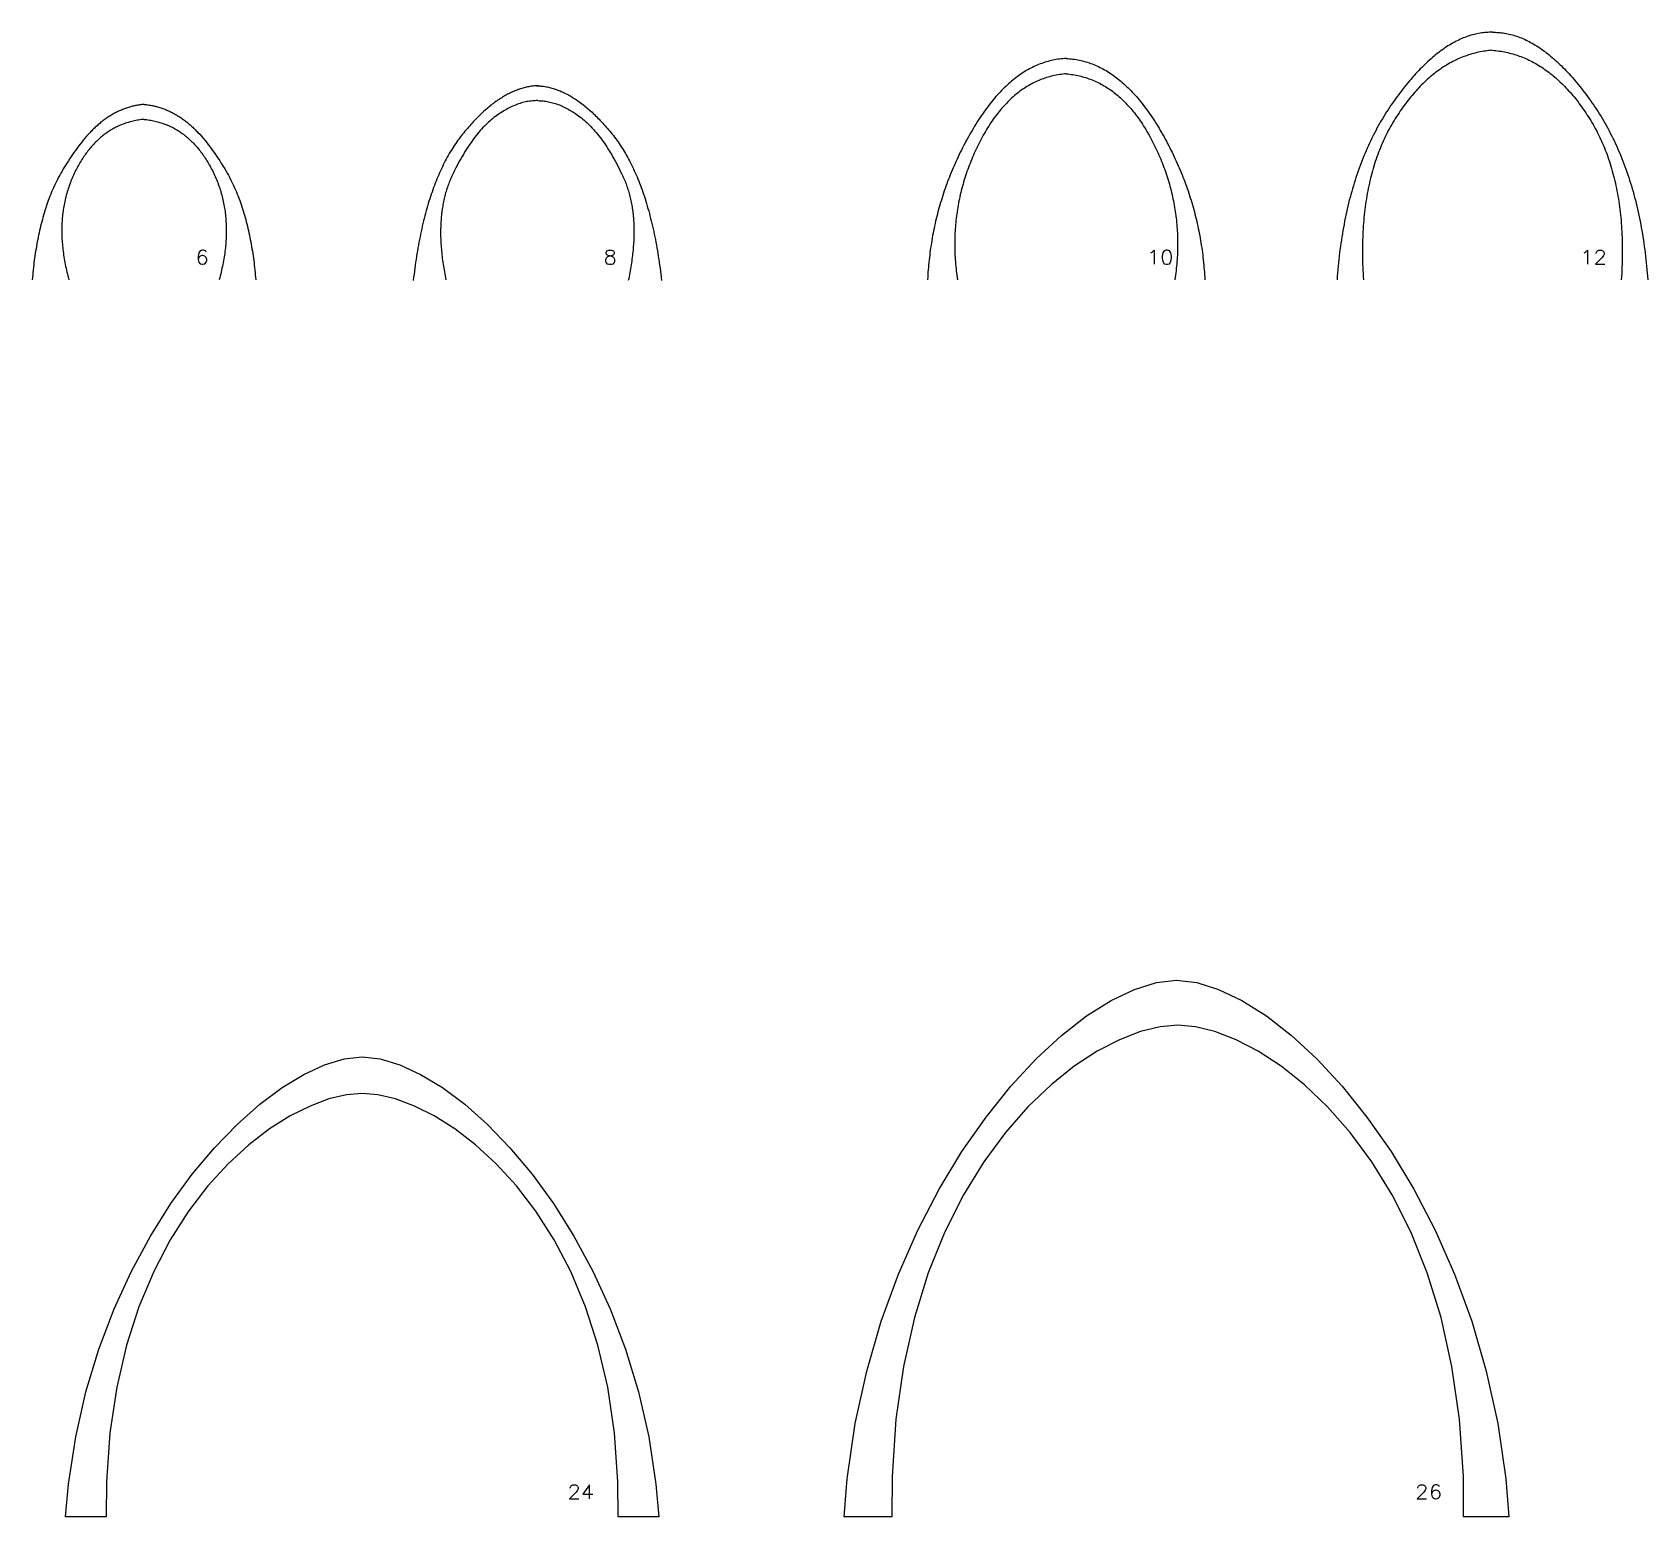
# Model space of a CAD drawing. Extents: x 46 to 2607, y -843 to 1911.
# Drawn here: x 337 to 1309, y 946 to 1839 of the extents above; entities that cross this region are included whole.
import ezdxf

# ---------------------------------------------------------------- set-up
doc = ezdxf.new("R2010")
doc.units = 0
doc.header["$MEASUREMENT"] = 0
doc.layers.add('ARCHES', color=7, linetype='CONTINUOUS')
doc.layers.add('NONE', color=7, linetype='CONTINUOUS')

msp = doc.modelspace()

# ---------------------------------------------------------------- linework, layer by layer
at = {"layer": 'ARCHES'}
for points in [[(1025.63, 1268.42), (1037.76, 1267.03), (1050.96, 1262.93), (1065.02, 1256.21), (1079.7, 1246.94), (1094.78, 1235.21), (1110.04, 1221.11), (1125.27, 1204.73), (1140.23, 1186.15), (1154.7, 1165.45), (1168.47, 1142.73), (1181.3, 1118.06), (1192.98, 1091.53), (1203.29, 1063.24), (1211.99, 1033.25), (1218.88, 1001.67), (1223.72, 968.57), (1225.66, 945.7), (1225.2, 945.7), (1224.24, 945.7), (1222.85, 945.7), (1221.11, 945.7), (1219.09, 945.7), (1216.85, 945.7), (1214.47, 945.7), (1212.02, 945.7), (1209.57, 945.7), (1207.19, 945.7), (1204.95, 945.7), (1202.93, 945.7), (1201.19, 945.7), (1199.8, 945.7), (1198.84, 945.7), (1198.37, 945.7), (1198.21, 969.98), (1195.93, 1004.3), (1191.38, 1036.12), (1184.8, 1065.49), (1176.44, 1092.45), (1166.53, 1117.03), (1155.34, 1139.27), (1143.1, 1159.2), (1130.06, 1176.88), (1116.47, 1192.33), (1102.56, 1205.6), (1088.59, 1216.72), (1074.8, 1225.74), (1061.44, 1232.68), (1048.74, 1237.59), (1036.97, 1240.51), (1026.36, 1241.48), (1015.74, 1240.51), (1003.97, 1237.59), (991.28, 1232.68), (977.91, 1225.74), (964.12, 1216.72), (950.15, 1205.6), (936.24, 1192.33), (922.65, 1176.88), (909.61, 1159.2), (897.37, 1139.27), (886.17, 1117.03), (876.27, 1092.45), (867.91, 1065.49), (861.33, 1036.12), (856.78, 1004.3), (854.5, 969.98), (854.33, 945.7), (853.84, 945.7), (852.83, 945.7), (851.37, 945.7), (849.54, 945.7), (847.4, 945.7), (845.05, 945.7), (842.54, 945.7), (839.96, 945.7), (837.38, 945.7), (834.87, 945.7), (832.52, 945.7), (830.38, 945.7), (828.55, 945.7), (827.09, 945.7), (826.08, 945.7), (825.59, 945.7), (827.53, 968.57), (832.37, 1001.67), (839.26, 1033.25), (847.97, 1063.24), (858.27, 1091.53), (869.95, 1118.06), (882.78, 1142.73), (896.55, 1165.45), (911.02, 1186.15), (925.98, 1204.73), (941.21, 1221.11), (956.47, 1235.21), (971.56, 1246.94), (986.24, 1256.21), (1000.29, 1262.93), (1013.49, 1267.03)], [(535.65, 1222.27), (546.47, 1221.09), (558.25, 1217.57), (570.78, 1211.81), (583.88, 1203.87), (597.33, 1193.82), (610.95, 1181.74), (624.53, 1167.7), (637.87, 1151.77), (650.78, 1134.03), (663.06, 1114.56), (674.51, 1093.42), (684.92, 1070.69), (694.12, 1046.43), (701.88, 1020.74), (708.02, 993.67), (712.34, 965.3), (714.08, 945.7), (713.66, 945.7), (712.8, 945.7), (711.56, 945.7), (710, 945.7), (708.18, 945.7), (706.18, 945.7), (704.04, 945.7), (701.85, 945.7), (699.65, 945.7), (697.52, 945.7), (695.51, 945.7), (693.7, 945.7), (692.14, 945.7), (690.9, 945.7), (690.03, 945.7), (689.62, 945.7), (689.47, 966.61), (687.43, 996.15), (683.35, 1023.55), (677.47, 1048.84), (669.98, 1072.05), (661.12, 1093.21), (651.1, 1112.36), (640.14, 1129.52), (628.47, 1144.74), (616.3, 1158.05), (603.85, 1169.47), (591.35, 1179.04), (579.01, 1186.8), (567.04, 1192.78), (555.68, 1197.01), (545.14, 1199.52), (535.65, 1200.36), (526.15, 1199.52), (515.61, 1197.01), (504.25, 1192.78), (492.29, 1186.8), (479.94, 1179.04), (467.44, 1169.47), (454.99, 1158.05), (442.82, 1144.74), (431.15, 1129.52), (420.19, 1112.36), (410.18, 1093.21), (401.32, 1072.05), (393.83, 1048.84), (387.94, 1023.55), (383.87, 996.15), (381.83, 966.61), (381.68, 945.7), (381.26, 945.7), (380.4, 945.7), (379.16, 945.7), (377.6, 945.7), (375.78, 945.7), (373.78, 945.7), (371.65, 945.7), (369.45, 945.7), (367.25, 945.7), (365.12, 945.7), (363.12, 945.7), (361.3, 945.7), (359.74, 945.7), (358.5, 945.7), (357.64, 945.7), (357.22, 945.7), (358.96, 965.3), (363.28, 993.67), (369.42, 1020.74), (377.18, 1046.43), (386.37, 1070.69), (396.79, 1093.42), (408.24, 1114.56), (420.52, 1134.03), (433.43, 1151.77), (446.77, 1167.7), (460.35, 1181.74), (473.96, 1193.82), (487.42, 1203.87), (500.51, 1211.81), (513.05, 1217.57), (524.82, 1221.09)]]:
    msp.add_lwpolyline(points, close=True, dxfattribs=at)
at = {"layer": 'NONE'}
for points in [[(1215.67, 1838.74), (1214.75, 1838.75), (1213.84, 1838.74), (1212.92, 1838.7), (1212, 1838.65), (1211.08, 1838.57), (1210.16, 1838.47), (1209.24, 1838.35), (1208.32, 1838.22), (1207.4, 1838.06), (1206.48, 1837.88), (1205.56, 1837.68), (1204.64, 1837.46), (1203.72, 1837.21), (1202.79, 1836.95), (1201.87, 1836.67), (1200.95, 1836.37), (1200.03, 1836.04), (1199.11, 1835.7), (1198.19, 1835.33), (1197.26, 1834.95), (1196.34, 1834.54), (1195.42, 1834.11), (1194.5, 1833.66), (1193.57, 1833.19), (1192.65, 1832.7), (1191.73, 1832.19), (1190.8, 1831.66), (1189.88, 1831.11), (1188.96, 1830.54), (1188.03, 1829.95), (1187.11, 1829.33), (1186.18, 1828.7), (1185.26, 1828.05), (1184.34, 1827.37), (1183.41, 1826.68), (1182.49, 1825.96), (1181.56, 1825.22), (1180.64, 1824.46), (1179.71, 1823.69), (1178.78, 1822.89), (1177.86, 1822.07), (1176.93, 1821.23), (1176.01, 1820.37), (1175.08, 1819.48), (1174.15, 1818.58), (1173.23, 1817.66), (1172.3, 1816.71), (1171.37, 1815.75), (1170.45, 1814.77), (1169.52, 1813.76), (1168.59, 1812.73), (1167.66, 1811.69), (1166.73, 1810.62), (1165.81, 1809.53), (1164.88, 1808.42), (1163.95, 1807.29), (1163.02, 1806.14), (1162.09, 1804.97), (1161.16, 1803.78), (1160.23, 1802.57), (1159.31, 1801.33), (1158.38, 1800.08), (1157.45, 1798.81), (1156.52, 1797.51), (1155.59, 1796.2), (1154.68, 1794.88), (1153.78, 1793.54), (1152.9, 1792.2), (1152.02, 1790.84), (1151.16, 1789.47), (1150.31, 1788.09), (1149.47, 1786.7), (1148.65, 1785.29), (1147.83, 1783.87), (1147.03, 1782.45), (1146.24, 1781.01), (1145.47, 1779.55), (1144.7, 1778.09), (1143.95, 1776.61), (1143.21, 1775.13), (1142.49, 1773.63), (1141.77, 1772.12), (1141.07, 1770.59), (1140.38, 1769.06), (1139.7, 1767.51), (1139.04, 1765.95), (1138.38, 1764.39), (1137.74, 1762.8), (1137.12, 1761.21), (1136.5, 1759.61), (1135.9, 1757.99), (1135.31, 1756.36), (1134.73, 1754.72), (1134.16, 1753.07), (1133.6, 1751.4), (1133.06, 1749.73), (1132.53, 1748.04), (1132.02, 1746.34), (1131.51, 1744.63), (1131.02, 1742.91), (1130.54, 1741.17), (1130.07, 1739.43), (1129.61, 1737.67), (1129.17, 1735.9), (1128.74, 1734.12), (1128.32, 1732.32), (1127.91, 1730.52), (1127.52, 1728.7), (1127.14, 1726.87), (1126.77, 1725.03), (1126.41, 1723.18), (1126.06, 1721.32), (1125.73, 1719.44), (1125.41, 1717.55), (1125.1, 1715.65), (1124.81, 1713.74), (1124.52, 1711.82), (1124.25, 1709.89), (1123.99, 1707.94), (1123.75, 1705.98), (1123.51, 1704.01), (1123.29, 1702.03), (1123.08, 1700.04), (1122.88, 1698.03), (1122.7, 1696.01), (1122.53, 1693.99), (1122.37, 1691.95), (1122.22, 1689.89)], [(1215.68, 1838.74), (1216.6, 1838.75), (1217.52, 1838.74), (1218.44, 1838.7), (1219.36, 1838.65), (1220.28, 1838.57), (1221.2, 1838.47), (1222.12, 1838.35), (1223.04, 1838.22), (1223.96, 1838.06), (1224.88, 1837.88), (1225.8, 1837.68), (1226.72, 1837.46), (1227.64, 1837.21), (1228.56, 1836.95), (1229.48, 1836.67), (1230.4, 1836.37), (1231.32, 1836.04), (1232.25, 1835.7), (1233.17, 1835.33), (1234.09, 1834.95), (1235.01, 1834.54), (1235.94, 1834.11), (1236.86, 1833.66), (1237.78, 1833.19), (1238.7, 1832.7), (1239.63, 1832.19), (1240.55, 1831.66), (1241.47, 1831.11), (1242.4, 1830.54), (1243.32, 1829.95), (1244.25, 1829.33), (1245.17, 1828.7), (1246.09, 1828.05), (1247.02, 1827.37), (1247.94, 1826.68), (1248.87, 1825.96), (1249.79, 1825.22), (1250.72, 1824.46), (1251.64, 1823.69), (1252.57, 1822.89), (1253.5, 1822.07), (1254.42, 1821.23), (1255.35, 1820.37), (1256.27, 1819.48), (1257.2, 1818.58), (1258.13, 1817.66), (1259.05, 1816.71), (1259.98, 1815.75), (1260.91, 1814.77), (1261.84, 1813.76), (1262.76, 1812.73), (1263.69, 1811.69), (1264.62, 1810.62), (1265.55, 1809.53), (1266.48, 1808.42), (1267.4, 1807.29), (1268.33, 1806.14), (1269.26, 1804.97), (1270.19, 1803.78), (1271.12, 1802.57), (1272.05, 1801.33), (1272.98, 1800.08), (1273.91, 1798.81), (1274.84, 1797.51), (1275.76, 1796.2), (1276.67, 1794.88), (1277.57, 1793.54), (1278.46, 1792.2), (1279.33, 1790.84), (1280.2, 1789.47), (1281.05, 1788.09), (1281.88, 1786.7), (1282.71, 1785.29), (1283.52, 1783.87), (1284.32, 1782.45), (1285.11, 1781.01), (1285.89, 1779.55), (1286.65, 1778.09), (1287.4, 1776.61), (1288.14, 1775.13), (1288.87, 1773.63), (1289.58, 1772.12), (1290.28, 1770.59), (1290.97, 1769.06), (1291.65, 1767.51), (1292.32, 1765.95), (1292.97, 1764.39), (1293.61, 1762.8), (1294.24, 1761.21), (1294.85, 1759.61), (1295.46, 1757.99), (1296.05, 1756.36), (1296.63, 1754.72), (1297.19, 1753.07), (1297.75, 1751.4), (1298.29, 1749.73), (1298.82, 1748.04), (1299.34, 1746.34), (1299.84, 1744.63), (1300.34, 1742.91), (1300.82, 1741.17), (1301.29, 1739.43), (1301.74, 1737.67), (1302.18, 1735.9), (1302.62, 1734.12), (1303.03, 1732.32), (1303.44, 1730.52), (1303.84, 1728.7), (1304.22, 1726.87), (1304.59, 1725.03), (1304.94, 1723.18), (1305.29, 1721.32), (1305.62, 1719.44), (1305.94, 1717.55), (1306.25, 1715.65), (1306.55, 1713.74), (1306.83, 1711.82), (1307.1, 1709.89), (1307.36, 1707.94), (1307.61, 1705.98), (1307.84, 1704.01), (1308.06, 1702.03), (1308.27, 1700.04), (1308.47, 1698.03), (1308.66, 1696.01), (1308.83, 1693.99), (1308.99, 1691.95), (1309.14, 1689.89)], [(1215.68, 1827.96), (1214.63, 1827.87), (1213.58, 1827.76), (1212.54, 1827.64), (1211.51, 1827.5), (1210.48, 1827.34), (1209.45, 1827.17), (1208.43, 1826.97), (1207.41, 1826.76), (1206.4, 1826.54), (1205.39, 1826.3), (1204.39, 1826.04), (1203.39, 1825.76), (1202.4, 1825.47), (1201.41, 1825.16), (1200.43, 1824.83), (1199.45, 1824.48), (1198.48, 1824.12), (1197.51, 1823.74), (1196.54, 1823.35), (1195.58, 1822.94), (1194.63, 1822.51), (1193.68, 1822.06), (1192.73, 1821.6), (1191.79, 1821.12), (1190.85, 1820.62), (1189.92, 1820.11), (1188.99, 1819.58), (1188.07, 1819.03), (1187.15, 1818.47), (1186.24, 1817.89), (1185.33, 1817.29), (1184.43, 1816.67), (1183.53, 1816.04), (1182.63, 1815.39), (1181.74, 1814.73), (1180.86, 1814.04), (1179.98, 1813.34), (1179.1, 1812.63), (1178.23, 1811.89), (1177.37, 1811.14), (1176.5, 1810.37), (1175.65, 1809.59), (1174.8, 1808.79), (1173.95, 1807.97), (1173.11, 1807.13), (1172.27, 1806.28), (1171.43, 1805.41), (1170.61, 1804.53), (1169.78, 1803.62), (1168.96, 1802.7), (1168.15, 1801.77), (1167.34, 1800.81), (1166.53, 1799.84), (1165.73, 1798.85), (1164.94, 1797.85), (1164.15, 1796.83), (1163.36, 1795.79), (1162.58, 1794.73), (1161.8, 1793.66), (1161.03, 1792.57), (1160.26, 1791.47), (1159.5, 1790.34), (1158.74, 1789.2), (1157.99, 1788.04), (1157.24, 1786.87), (1156.51, 1785.69), (1155.8, 1784.5), (1155.09, 1783.29), (1154.4, 1782.07), (1153.73, 1780.84), (1153.07, 1779.6), (1152.42, 1778.35), (1151.78, 1777.09), (1151.16, 1775.81), (1150.56, 1774.53), (1149.96, 1773.23), (1149.39, 1771.92), (1148.82, 1770.6), (1148.27, 1769.27), (1147.73, 1767.92), (1147.21, 1766.57), (1146.7, 1765.2), (1146.2, 1763.82), (1145.72, 1762.43), (1145.25, 1761.03), (1144.79, 1759.62), (1144.35, 1758.2), (1143.92, 1756.76), (1143.51, 1755.31), (1143.11, 1753.85), (1142.72, 1752.38), (1142.35, 1750.9), (1141.99, 1749.41), (1141.65, 1747.9), (1141.32, 1746.39), (1141, 1744.86), (1140.7, 1743.32), (1140.41, 1741.77), (1140.13, 1740.21), (1139.87, 1738.63), (1139.62, 1737.05), (1139.38, 1735.45), (1139.16, 1733.84), (1138.95, 1732.22), (1138.76, 1730.59), (1138.58, 1728.95), (1138.42, 1727.29), (1138.26, 1725.63), (1138.12, 1723.95), (1138, 1722.26), (1137.89, 1720.56), (1137.79, 1718.85), (1137.71, 1717.12), (1137.64, 1715.39), (1137.58, 1713.64), (1137.54, 1711.89), (1137.51, 1710.12), (1137.5, 1708.34), (1137.5, 1706.54), (1137.51, 1704.74), (1137.54, 1702.92), (1137.58, 1701.1), (1137.63, 1699.26), (1137.7, 1697.41), (1137.78, 1695.55), (1137.88, 1693.67), (1137.99, 1691.79), (1138.11, 1689.89)], [(1215.68, 1827.96), (1216.73, 1827.87), (1217.77, 1827.76), (1218.81, 1827.64), (1219.85, 1827.5), (1220.88, 1827.34), (1221.9, 1827.17), (1222.92, 1826.97), (1223.94, 1826.76), (1224.95, 1826.54), (1225.96, 1826.3), (1226.96, 1826.04), (1227.96, 1825.76), (1228.95, 1825.47), (1229.94, 1825.16), (1230.92, 1824.83), (1231.9, 1824.48), (1232.88, 1824.12), (1233.85, 1823.74), (1234.81, 1823.35), (1235.77, 1822.94), (1236.73, 1822.51), (1237.68, 1822.06), (1238.62, 1821.6), (1239.57, 1821.12), (1240.5, 1820.62), (1241.43, 1820.11), (1242.36, 1819.58), (1243.28, 1819.03), (1244.2, 1818.47), (1245.11, 1817.89), (1246.02, 1817.29), (1246.93, 1816.67), (1247.83, 1816.04), (1248.72, 1815.39), (1249.61, 1814.73), (1250.49, 1814.04), (1251.38, 1813.34), (1252.25, 1812.63), (1253.12, 1811.89), (1253.99, 1811.14), (1254.85, 1810.37), (1255.71, 1809.59), (1256.56, 1808.79), (1257.41, 1807.97), (1258.25, 1807.13), (1259.09, 1806.28), (1259.92, 1805.41), (1260.75, 1804.53), (1261.57, 1803.62), (1262.39, 1802.7), (1263.21, 1801.77), (1264.02, 1800.81), (1264.82, 1799.84), (1265.62, 1798.85), (1266.42, 1797.85), (1267.21, 1796.83), (1267.99, 1795.79), (1268.78, 1794.73), (1269.55, 1793.66), (1270.33, 1792.57), (1271.09, 1791.47), (1271.86, 1790.34), (1272.61, 1789.2), (1273.37, 1788.04), (1274.11, 1786.87), (1274.84, 1785.69), (1275.56, 1784.5), (1276.26, 1783.29), (1276.95, 1782.07), (1277.63, 1780.84), (1278.29, 1779.6), (1278.94, 1778.35), (1279.57, 1777.09), (1280.19, 1775.81), (1280.8, 1774.53), (1281.39, 1773.23), (1281.97, 1771.92), (1282.53, 1770.6), (1283.09, 1769.27), (1283.62, 1767.92), (1284.15, 1766.57), (1284.66, 1765.2), (1285.15, 1763.82), (1285.64, 1762.43), (1286.11, 1761.03), (1286.56, 1759.62), (1287, 1758.2), (1287.43, 1756.76), (1287.84, 1755.31), (1288.24, 1753.85), (1288.63, 1752.38), (1289, 1750.9), (1289.36, 1749.41), (1289.71, 1747.9), (1290.04, 1746.39), (1290.35, 1744.86), (1290.66, 1743.32), (1290.95, 1741.77), (1291.22, 1740.21), (1291.49, 1738.63), (1291.74, 1737.05), (1291.97, 1735.45), (1292.19, 1733.84), (1292.4, 1732.22), (1292.59, 1730.59), (1292.77, 1728.95), (1292.94, 1727.29), (1293.09, 1725.63), (1293.23, 1723.95), (1293.35, 1722.26), (1293.47, 1720.56), (1293.56, 1718.85), (1293.65, 1717.12), (1293.72, 1715.39), (1293.77, 1713.64), (1293.81, 1711.89), (1293.84, 1710.12), (1293.86, 1708.34), (1293.86, 1706.54), (1293.84, 1704.74), (1293.82, 1702.92), (1293.78, 1701.1), (1293.72, 1699.26), (1293.66, 1697.41), (1293.57, 1695.55), (1293.48, 1693.67), (1293.37, 1691.79), (1293.25, 1689.89)], [(959.19, 1822.97), (958.19, 1822.92), (957.19, 1822.84), (956.19, 1822.75), (955.2, 1822.63), (954.22, 1822.5), (953.23, 1822.35), (952.25, 1822.17), (951.28, 1821.98), (950.3, 1821.77), (949.34, 1821.53), (948.37, 1821.28), (947.41, 1821.01), (946.45, 1820.72), (945.5, 1820.41), (944.55, 1820.08), (943.6, 1819.73), (942.66, 1819.36), (941.72, 1818.97), (940.79, 1818.56), (939.86, 1818.13), (938.93, 1817.68), (938.01, 1817.21), (937.09, 1816.72), (936.17, 1816.21), (935.26, 1815.69), (934.35, 1815.14), (933.44, 1814.57), (932.54, 1813.99), (931.65, 1813.38), (930.75, 1812.75), (929.86, 1812.11), (928.98, 1811.44), (928.09, 1810.76), (927.22, 1810.05), (926.34, 1809.33), (925.47, 1808.58), (924.6, 1807.82), (923.74, 1807.04), (922.88, 1806.23), (922.02, 1805.41), (921.17, 1804.57), (920.32, 1803.71), (919.48, 1802.82), (918.64, 1801.92), (917.8, 1801), (916.97, 1800.06), (916.14, 1799.1), (915.31, 1798.12), (914.49, 1797.12), (913.67, 1796.1), (912.86, 1795.06), (912.05, 1794), (911.24, 1792.92), (910.44, 1791.82), (909.64, 1790.71), (908.84, 1789.57), (908.05, 1788.41), (907.26, 1787.23), (906.48, 1786.04), (905.7, 1784.82), (904.92, 1783.58), (904.15, 1782.33), (903.38, 1781.05), (902.61, 1779.76), (901.85, 1778.45), (901.1, 1777.14), (900.37, 1775.83), (899.64, 1774.51), (898.93, 1773.19), (898.22, 1771.87), (897.53, 1770.55), (896.85, 1769.22), (896.17, 1767.89), (895.51, 1766.55), (894.86, 1765.22), (894.22, 1763.88), (893.59, 1762.53), (892.97, 1761.18), (892.37, 1759.83), (891.77, 1758.48), (891.18, 1757.13), (890.61, 1755.77), (890.05, 1754.4), (889.49, 1753.04), (888.95, 1751.67), (888.42, 1750.3), (887.9, 1748.92), (887.39, 1747.55), (886.89, 1746.16), (886.4, 1744.78), (885.92, 1743.39), (885.45, 1742), (885, 1740.61), (884.55, 1739.21), (884.12, 1737.81), (883.69, 1736.41), (883.28, 1735.01), (882.88, 1733.6), (882.49, 1732.19), (882.11, 1730.77), (881.74, 1729.35), (881.38, 1727.93), (881.03, 1726.51), (880.69, 1725.08), (880.36, 1723.65), (880.05, 1722.22), (879.74, 1720.78), (879.45, 1719.34), (879.16, 1717.9), (878.89, 1716.45), (878.63, 1715), (878.38, 1713.55), (878.14, 1712.09), (877.91, 1710.64), (877.69, 1709.17), (877.48, 1707.71), (877.28, 1706.24), (877.1, 1704.77), (876.92, 1703.3), (876.76, 1701.82), (876.6, 1700.34), (876.46, 1698.86), (876.33, 1697.37), (876.21, 1695.88), (876.09, 1694.39), (875.99, 1692.89), (875.9, 1691.39), (875.83, 1689.89)], [(959.28, 1822.97), (960.29, 1822.92), (961.28, 1822.84), (962.28, 1822.75), (963.27, 1822.63), (964.26, 1822.5), (965.24, 1822.35), (966.22, 1822.17), (967.2, 1821.98), (968.17, 1821.77), (969.14, 1821.53), (970.1, 1821.28), (971.06, 1821.01), (972.02, 1820.72), (972.97, 1820.41), (973.92, 1820.08), (974.87, 1819.73), (975.81, 1819.36), (976.75, 1818.97), (977.69, 1818.56), (978.62, 1818.13), (979.54, 1817.68), (980.47, 1817.21), (981.39, 1816.72), (982.3, 1816.21), (983.22, 1815.69), (984.12, 1815.14), (985.03, 1814.57), (985.93, 1813.99), (986.83, 1813.38), (987.72, 1812.75), (988.61, 1812.11), (989.5, 1811.44), (990.38, 1810.76), (991.26, 1810.05), (992.13, 1809.33), (993, 1808.58), (993.87, 1807.82), (994.73, 1807.04), (995.59, 1806.23), (996.45, 1805.41), (997.3, 1804.57), (998.15, 1803.71), (998.99, 1802.82), (999.83, 1801.92), (1000.67, 1801), (1001.51, 1800.06), (1002.33, 1799.1), (1003.16, 1798.12), (1003.98, 1797.12), (1004.8, 1796.1), (1005.62, 1795.06), (1006.43, 1794), (1007.23, 1792.92), (1008.04, 1791.82), (1008.84, 1790.71), (1009.63, 1789.57), (1010.42, 1788.41), (1011.21, 1787.23), (1012, 1786.04), (1012.78, 1784.82), (1013.55, 1783.58), (1014.33, 1782.33), (1015.1, 1781.05), (1015.86, 1779.76), (1016.62, 1778.45), (1017.37, 1777.14), (1018.11, 1775.83), (1018.83, 1774.51), (1019.55, 1773.19), (1020.25, 1771.87), (1020.94, 1770.55), (1021.63, 1769.22), (1022.3, 1767.89), (1022.96, 1766.55), (1023.61, 1765.22), (1024.25, 1763.88), (1024.88, 1762.53), (1025.5, 1761.18), (1026.11, 1759.83), (1026.7, 1758.48), (1027.29, 1757.13), (1027.86, 1755.77), (1028.43, 1754.4), (1028.98, 1753.04), (1029.52, 1751.67), (1030.06, 1750.3), (1030.58, 1748.92), (1031.09, 1747.55), (1031.59, 1746.16), (1032.07, 1744.78), (1032.55, 1743.39), (1033.02, 1742), (1033.48, 1740.61), (1033.92, 1739.21), (1034.36, 1737.81), (1034.78, 1736.41), (1035.19, 1735.01), (1035.6, 1733.6), (1035.99, 1732.19), (1036.37, 1730.77), (1036.74, 1729.35), (1037.1, 1727.93), (1037.45, 1726.51), (1037.78, 1725.08), (1038.11, 1723.65), (1038.43, 1722.22), (1038.73, 1720.78), (1039.02, 1719.34), (1039.31, 1717.9), (1039.58, 1716.45), (1039.84, 1715), (1040.09, 1713.55), (1040.34, 1712.09), (1040.56, 1710.64), (1040.78, 1709.17), (1040.99, 1707.71), (1041.19, 1706.24), (1041.38, 1704.77), (1041.55, 1703.3), (1041.72, 1701.82), (1041.87, 1700.34), (1042.01, 1698.86), (1042.15, 1697.37), (1042.27, 1695.88), (1042.38, 1694.39), (1042.48, 1692.89), (1042.57, 1691.39), (1042.65, 1689.89)], [(959.24, 1813.8), (958.22, 1813.7), (957.2, 1813.59), (956.2, 1813.45), (955.19, 1813.31), (954.2, 1813.14), (953.21, 1812.95), (952.23, 1812.75), (951.26, 1812.53), (950.29, 1812.3), (949.32, 1812.04), (948.37, 1811.77), (947.42, 1811.48), (946.47, 1811.17), (945.54, 1810.85), (944.61, 1810.5), (943.68, 1810.14), (942.77, 1809.77), (941.85, 1809.37), (940.95, 1808.96), (940.05, 1808.53), (939.16, 1808.08), (938.27, 1807.61), (937.39, 1807.13), (936.52, 1806.63), (935.66, 1806.11), (934.8, 1805.57), (933.94, 1805.02), (933.1, 1804.45), (932.25, 1803.86), (931.42, 1803.25), (930.59, 1802.63), (929.77, 1801.99), (928.96, 1801.33), (928.15, 1800.65), (927.34, 1799.95), (926.55, 1799.24), (925.76, 1798.51), (924.98, 1797.76), (924.2, 1797), (923.43, 1796.22), (922.67, 1795.41), (921.91, 1794.6), (921.16, 1793.76), (920.41, 1792.91), (919.67, 1792.04), (918.94, 1791.15), (918.22, 1790.24), (917.5, 1789.32), (916.79, 1788.38), (916.08, 1787.42), (915.38, 1786.44), (914.69, 1785.45), (914, 1784.43), (913.32, 1783.4), (912.64, 1782.36), (911.98, 1781.29), (911.32, 1780.21), (910.66, 1779.11), (910.01, 1777.99), (909.37, 1776.86), (908.73, 1775.71), (908.11, 1774.54), (907.48, 1773.35), (906.87, 1772.14), (906.26, 1770.93), (905.67, 1769.71), (905.08, 1768.49), (904.52, 1767.27), (903.96, 1766.04), (903.42, 1764.82), (902.89, 1763.59), (902.37, 1762.36), (901.87, 1761.12), (901.37, 1759.89), (900.89, 1758.65), (900.43, 1757.41), (899.98, 1756.17), (899.54, 1754.92), (899.11, 1753.68), (898.69, 1752.43), (898.29, 1751.18), (897.9, 1749.92), (897.52, 1748.67), (897.16, 1747.41), (896.81, 1746.15), (896.47, 1744.89), (896.15, 1743.63), (895.83, 1742.36), (895.53, 1741.09), (895.25, 1739.82), (894.97, 1738.55), (894.71, 1737.27), (894.46, 1735.99), (894.23, 1734.71), (894.01, 1733.43), (893.8, 1732.15), (893.6, 1730.86), (893.41, 1729.57), (893.24, 1728.28), (893.08, 1726.99), (892.94, 1725.7), (892.8, 1724.4), (892.68, 1723.1), (892.58, 1721.8), (892.48, 1720.49), (892.4, 1719.19), (892.33, 1717.88), (892.27, 1716.57), (892.23, 1715.26), (892.2, 1713.94), (892.18, 1712.62), (892.17, 1711.3), (892.18, 1709.98), (892.2, 1708.66), (892.24, 1707.33), (892.28, 1706), (892.34, 1704.67), (892.41, 1703.34), (892.5, 1702.01), (892.59, 1700.67), (892.7, 1699.33), (892.83, 1697.99), (892.96, 1696.64), (893.11, 1695.3), (893.27, 1693.95), (893.44, 1692.6), (893.63, 1691.25), (893.83, 1689.89)], [(959.24, 1813.8), (960.26, 1813.7), (961.27, 1813.59), (962.28, 1813.45), (963.28, 1813.31), (964.27, 1813.14), (965.26, 1812.95), (966.24, 1812.75), (967.22, 1812.53), (968.19, 1812.3), (969.15, 1812.04), (970.11, 1811.77), (971.06, 1811.48), (972, 1811.17), (972.94, 1810.85), (973.87, 1810.5), (974.79, 1810.14), (975.71, 1809.77), (976.62, 1809.37), (977.52, 1808.96), (978.42, 1808.53), (979.31, 1808.08), (980.2, 1807.61), (981.08, 1807.13), (981.95, 1806.63), (982.82, 1806.11), (983.68, 1805.57), (984.53, 1805.02), (985.38, 1804.45), (986.22, 1803.86), (987.05, 1803.25), (987.88, 1802.63), (988.7, 1801.99), (989.52, 1801.33), (990.33, 1800.65), (991.13, 1799.95), (991.92, 1799.24), (992.71, 1798.51), (993.5, 1797.76), (994.27, 1797), (995.04, 1796.22), (995.81, 1795.41), (996.57, 1794.6), (997.32, 1793.76), (998.06, 1792.91), (998.8, 1792.04), (999.53, 1791.15), (1000.26, 1790.24), (1000.97, 1789.32), (1001.69, 1788.38), (1002.39, 1787.42), (1003.09, 1786.44), (1003.79, 1785.45), (1004.47, 1784.43), (1005.15, 1783.4), (1005.83, 1782.36), (1006.5, 1781.29), (1007.16, 1780.21), (1007.81, 1779.11), (1008.46, 1777.99), (1009.1, 1776.86), (1009.74, 1775.71), (1010.37, 1774.54), (1010.99, 1773.35), (1011.61, 1772.14), (1012.21, 1770.93), (1012.81, 1769.71), (1013.39, 1768.49), (1013.96, 1767.27), (1014.51, 1766.04), (1015.06, 1764.82), (1015.59, 1763.59), (1016.1, 1762.36), (1016.61, 1761.12), (1017.1, 1759.89), (1017.58, 1758.65), (1018.04, 1757.41), (1018.5, 1756.17), (1018.94, 1754.92), (1019.37, 1753.68), (1019.78, 1752.43), (1020.18, 1751.18), (1020.57, 1749.92), (1020.95, 1748.67), (1021.31, 1747.41), (1021.66, 1746.15), (1022, 1744.89), (1022.33, 1743.63), (1022.64, 1742.36), (1022.94, 1741.09), (1023.23, 1739.82), (1023.5, 1738.55), (1023.76, 1737.27), (1024.01, 1735.99), (1024.24, 1734.71), (1024.47, 1733.43), (1024.68, 1732.15), (1024.88, 1730.86), (1025.06, 1729.57), (1025.23, 1728.28), (1025.39, 1726.99), (1025.54, 1725.7), (1025.67, 1724.4), (1025.79, 1723.1), (1025.9, 1721.8), (1025.99, 1720.49), (1026.07, 1719.19), (1026.14, 1717.88), (1026.2, 1716.57), (1026.24, 1715.26), (1026.28, 1713.94), (1026.29, 1712.62), (1026.3, 1711.3), (1026.29, 1709.98), (1026.27, 1708.66), (1026.24, 1707.33), (1026.19, 1706), (1026.13, 1704.67), (1026.06, 1703.34), (1025.98, 1702.01), (1025.88, 1700.67), (1025.77, 1699.33), (1025.65, 1697.99), (1025.51, 1696.64), (1025.36, 1695.3), (1025.2, 1693.95), (1025.03, 1692.6), (1024.84, 1691.25), (1024.64, 1689.89)], [(641.54, 1806.63), (640.84, 1806.6), (640.13, 1806.56), (639.43, 1806.5), (638.72, 1806.43), (638.02, 1806.35), (637.31, 1806.25), (636.61, 1806.14), (635.9, 1806.01), (635.19, 1805.87), (634.49, 1805.72), (633.78, 1805.56), (633.07, 1805.38), (632.37, 1805.19), (631.66, 1804.98), (630.95, 1804.76), (630.24, 1804.53), (629.54, 1804.28), (628.83, 1804.02), (628.12, 1803.75), (627.41, 1803.46), (626.7, 1803.16), (626, 1802.85), (625.29, 1802.52), (624.58, 1802.18), (623.87, 1801.82), (623.16, 1801.46), (622.45, 1801.08), (621.74, 1800.68), (621.03, 1800.27), (620.32, 1799.85), (619.61, 1799.42), (618.9, 1798.97), (618.19, 1798.51), (617.48, 1798.03), (616.77, 1797.54), (616.06, 1797.04), (615.34, 1796.52), (614.63, 1795.99), (613.92, 1795.45), (613.21, 1794.89), (612.5, 1794.32), (611.78, 1793.74), (611.07, 1793.14), (610.36, 1792.53), (609.65, 1791.91), (608.93, 1791.27), (608.22, 1790.62), (607.51, 1789.95), (606.79, 1789.28), (606.08, 1788.58), (605.36, 1787.88), (604.65, 1787.16), (603.94, 1786.43), (603.22, 1785.68), (602.51, 1784.92), (601.79, 1784.15), (601.08, 1783.36), (600.36, 1782.57), (599.65, 1781.75), (598.93, 1780.93), (598.21, 1780.09), (597.5, 1779.23), (596.78, 1778.37), (596.07, 1777.48), (595.35, 1776.59), (594.65, 1775.68), (593.95, 1774.75), (593.26, 1773.81), (592.58, 1772.86), (591.91, 1771.89), (591.24, 1770.9), (590.59, 1769.9), (589.94, 1768.88), (589.29, 1767.85), (588.66, 1766.8), (588.04, 1765.74), (587.42, 1764.66), (586.81, 1763.57), (586.21, 1762.46), (585.61, 1761.34), (585.03, 1760.2), (584.45, 1759.05), (583.88, 1757.88), (583.31, 1756.69), (582.76, 1755.49), (582.21, 1754.28), (581.67, 1753.05), (581.14, 1751.8), (580.62, 1750.54), (580.11, 1749.27), (579.6, 1747.97), (579.1, 1746.67), (578.61, 1745.35), (578.12, 1744.01), (577.65, 1742.66), (577.18, 1741.29), (576.72, 1739.91), (576.27, 1738.51), (575.82, 1737.1), (575.39, 1735.67), (574.96, 1734.22), (574.54, 1732.77), (574.13, 1731.29), (573.72, 1729.8), (573.33, 1728.3), (572.94, 1726.78), (572.56, 1725.24), (572.18, 1723.69), (571.82, 1722.13), (571.46, 1720.55), (571.11, 1718.95), (570.77, 1717.34), (570.44, 1715.71), (570.11, 1714.07), (569.8, 1712.41), (569.49, 1710.74), (569.18, 1709.05), (568.89, 1707.35), (568.6, 1705.63), (568.33, 1703.9), (568.06, 1702.15), (567.79, 1700.39), (567.54, 1698.61), (567.29, 1696.82), (567.05, 1695.01), (566.82, 1693.18), (566.6, 1691.34), (566.39, 1689.49)], [(640.61, 1806.63), (641.31, 1806.6), (642.02, 1806.56), (642.72, 1806.5), (643.43, 1806.43), (644.13, 1806.35), (644.84, 1806.25), (645.54, 1806.14), (646.25, 1806.01), (646.96, 1805.87), (647.66, 1805.72), (648.37, 1805.56), (649.08, 1805.38), (649.78, 1805.19), (650.49, 1804.98), (651.2, 1804.76), (651.9, 1804.53), (652.61, 1804.28), (653.32, 1804.02), (654.03, 1803.75), (654.74, 1803.46), (655.44, 1803.16), (656.15, 1802.85), (656.86, 1802.52), (657.57, 1802.18), (658.28, 1801.82), (658.99, 1801.46), (659.7, 1801.08), (660.41, 1800.68), (661.12, 1800.27), (661.83, 1799.85), (662.54, 1799.42), (663.25, 1798.97), (663.96, 1798.51), (664.67, 1798.03), (665.38, 1797.54), (666.09, 1797.04), (666.81, 1796.52), (667.52, 1795.99), (668.23, 1795.45), (668.94, 1794.89), (669.65, 1794.32), (670.36, 1793.74), (671.08, 1793.14), (671.79, 1792.53), (672.5, 1791.91), (673.22, 1791.27), (673.93, 1790.62), (674.64, 1789.95), (675.36, 1789.28), (676.07, 1788.58), (676.78, 1787.88), (677.5, 1787.16), (678.21, 1786.43), (678.93, 1785.68), (679.64, 1784.92), (680.36, 1784.15), (681.07, 1783.36), (681.79, 1782.57), (682.5, 1781.75), (683.22, 1780.93), (683.94, 1780.09), (684.65, 1779.23), (685.37, 1778.37), (686.08, 1777.48), (686.8, 1776.59), (687.5, 1775.68), (688.2, 1774.75), (688.89, 1773.81), (689.57, 1772.86), (690.24, 1771.89), (690.91, 1770.9), (691.56, 1769.9), (692.21, 1768.88), (692.85, 1767.85), (693.49, 1766.8), (694.11, 1765.74), (694.73, 1764.66), (695.34, 1763.57), (695.94, 1762.46), (696.54, 1761.34), (697.12, 1760.2), (697.7, 1759.05), (698.27, 1757.88), (698.83, 1756.69), (699.39, 1755.49), (699.94, 1754.28), (700.48, 1753.05), (701.01, 1751.8), (701.53, 1750.54), (702.04, 1749.27), (702.55, 1747.97), (703.05, 1746.67), (703.54, 1745.35), (704.03, 1744.01), (704.5, 1742.66), (704.97, 1741.29), (705.43, 1739.91), (705.88, 1738.51), (706.32, 1737.1), (706.76, 1735.67), (707.19, 1734.22), (707.61, 1732.77), (708.02, 1731.29), (708.43, 1729.8), (708.82, 1728.3), (709.21, 1726.78), (709.59, 1725.24), (709.96, 1723.69), (710.33, 1722.13), (710.69, 1720.55), (711.04, 1718.95), (711.38, 1717.34), (711.71, 1715.71), (712.04, 1714.07), (712.35, 1712.41), (712.66, 1710.74), (712.97, 1709.05), (713.26, 1707.35), (713.54, 1705.63), (713.82, 1703.9), (714.09, 1702.15), (714.36, 1700.39), (714.61, 1698.61), (714.86, 1696.82), (715.09, 1695.01), (715.33, 1693.18), (715.55, 1691.34), (715.76, 1689.49)], [(404.37, 1795.39), (403.73, 1795.33), (403.08, 1795.26), (402.45, 1795.18), (401.81, 1795.09), (401.17, 1794.99), (400.54, 1794.88), (399.91, 1794.77), (399.28, 1794.65), (398.66, 1794.51), (398.04, 1794.37), (397.41, 1794.22), (396.8, 1794.06), (396.18, 1793.9), (395.57, 1793.72), (394.96, 1793.53), (394.35, 1793.34), (393.74, 1793.14), (393.13, 1792.93), (392.53, 1792.71), (391.93, 1792.48), (391.34, 1792.24), (390.74, 1792), (390.15, 1791.75), (389.56, 1791.48), (388.97, 1791.21), (388.38, 1790.93), (387.8, 1790.64), (387.22, 1790.34), (386.64, 1790.04), (386.06, 1789.72), (385.49, 1789.4), (384.92, 1789.07), (384.35, 1788.73), (383.78, 1788.38), (383.22, 1788.02), (382.65, 1787.65), (382.09, 1787.28), (381.54, 1786.89), (380.98, 1786.5), (380.43, 1786.1), (379.88, 1785.69), (379.33, 1785.27), (378.78, 1784.84), (378.24, 1784.4), (377.7, 1783.96), (377.16, 1783.51), (376.62, 1783.04), (376.09, 1782.57), (375.56, 1782.09), (375.03, 1781.6), (374.5, 1781.11), (373.97, 1780.6), (373.45, 1780.09), (372.93, 1779.56), (372.41, 1779.03), (371.9, 1778.49), (370.87, 1777.38), (369.86, 1776.24), (368.85, 1775.06), (367.85, 1773.85), (366.87, 1772.62), (365.91, 1771.39), (364.96, 1770.16), (364.03, 1768.93), (363.12, 1767.69), (362.23, 1766.46), (361.36, 1765.22), (360.5, 1763.98), (359.67, 1762.74), (358.85, 1761.5), (358.05, 1760.26), (357.27, 1759.01), (356.5, 1757.77), (355.76, 1756.52), (355.03, 1755.27), (354.32, 1754.02), (353.63, 1752.77), (352.96, 1751.52), (352.31, 1750.26), (351.67, 1749.01), (351.06, 1747.75), (350.46, 1746.5), (349.88, 1745.24), (349.31, 1743.98), (348.77, 1742.71), (348.24, 1741.45), (347.74, 1740.19), (347.25, 1738.92), (346.78, 1737.65), (346.32, 1736.38), (345.89, 1735.11), (345.47, 1733.84), (345.07, 1732.57), (344.68, 1731.29), (344.29, 1730), (343.92, 1728.7), (343.55, 1727.4), (343.2, 1726.1), (342.85, 1724.78), (342.51, 1723.46), (342.18, 1722.14), (341.86, 1720.81), (341.55, 1719.47), (341.25, 1718.12), (340.96, 1716.77), (340.68, 1715.41), (340.4, 1714.05), (340.14, 1712.68), (339.88, 1711.3), (339.64, 1709.92), (339.4, 1708.53), (339.17, 1707.14), (338.95, 1705.73), (338.74, 1704.33), (338.54, 1702.91), (338.35, 1701.49), (338.17, 1700.06), (338, 1698.63), (337.83, 1697.19), (337.68, 1695.74), (337.53, 1694.29), (337.4, 1692.83), (337.27, 1691.36), (337.15, 1689.89)], [(404.37, 1795.39), (405.01, 1795.33), (405.66, 1795.26), (406.3, 1795.18), (406.93, 1795.09), (407.57, 1794.99), (408.2, 1794.88), (408.83, 1794.77), (409.46, 1794.65), (410.08, 1794.51), (410.71, 1794.37), (411.33, 1794.22), (411.95, 1794.06), (412.56, 1793.9), (413.18, 1793.72), (413.79, 1793.53), (414.4, 1793.34), (415, 1793.14), (415.61, 1792.93), (416.21, 1792.71), (416.81, 1792.48), (417.41, 1792.24), (418, 1792), (418.59, 1791.75), (419.18, 1791.48), (419.77, 1791.21), (420.36, 1790.93), (420.94, 1790.64), (421.52, 1790.34), (422.1, 1790.04), (422.68, 1789.72), (423.25, 1789.4), (423.82, 1789.07), (424.39, 1788.73), (424.96, 1788.38), (425.52, 1788.02), (426.09, 1787.65), (426.65, 1787.28), (427.2, 1786.89), (427.76, 1786.5), (428.31, 1786.1), (428.86, 1785.69), (429.41, 1785.27), (429.96, 1784.84), (430.5, 1784.4), (431.04, 1783.96), (431.58, 1783.51), (432.12, 1783.04), (432.65, 1782.57), (433.19, 1782.09), (433.72, 1781.6), (434.24, 1781.11), (434.77, 1780.6), (435.29, 1780.09), (435.81, 1779.56), (436.33, 1779.03), (436.85, 1778.49), (437.87, 1777.38), (438.88, 1776.24), (439.89, 1775.06), (440.89, 1773.85), (441.87, 1772.62), (442.83, 1771.39), (443.78, 1770.16), (444.71, 1768.93), (445.62, 1767.69), (446.51, 1766.46), (447.38, 1765.22), (448.24, 1763.98), (449.07, 1762.74), (449.89, 1761.5), (450.69, 1760.26), (451.47, 1759.01), (452.24, 1757.77), (452.98, 1756.52), (453.71, 1755.27), (454.42, 1754.02), (455.11, 1752.77), (455.78, 1751.52), (456.43, 1750.26), (457.07, 1749.01), (457.69, 1747.75), (458.28, 1746.5), (458.87, 1745.24), (459.43, 1743.98), (459.97, 1742.71), (460.5, 1741.45), (461, 1740.19), (461.49, 1738.92), (461.96, 1737.65), (462.42, 1736.38), (462.85, 1735.11), (463.27, 1733.84), (463.67, 1732.57), (464.06, 1731.29), (464.45, 1730), (464.82, 1728.7), (465.19, 1727.4), (465.54, 1726.1), (465.89, 1724.78), (466.23, 1723.46), (466.56, 1722.14), (466.88, 1720.81), (467.19, 1719.47), (467.49, 1718.12), (467.78, 1716.77), (468.07, 1715.41), (468.34, 1714.05), (468.6, 1712.68), (468.86, 1711.3), (469.11, 1709.92), (469.34, 1708.53), (469.57, 1707.14), (469.79, 1705.73), (470, 1704.33), (470.2, 1702.91), (470.39, 1701.49), (470.57, 1700.06), (470.74, 1698.63), (470.91, 1697.19), (471.06, 1695.74), (471.21, 1694.29), (471.34, 1692.83), (471.47, 1691.36), (471.59, 1689.89)], [(641.27, 1797.63), (640.47, 1797.63), (639.66, 1797.6), (638.85, 1797.56), (638.04, 1797.49), (637.24, 1797.41), (636.42, 1797.3), (635.61, 1797.18), (634.8, 1797.03), (633.98, 1796.86), (633.17, 1796.68), (632.35, 1796.47), (631.53, 1796.24), (630.71, 1795.99), (629.89, 1795.73), (629.07, 1795.44), (628.25, 1795.13), (627.43, 1794.8), (626.6, 1794.45), (625.78, 1794.08), (624.95, 1793.69), (624.12, 1793.28), (623.29, 1792.85), (622.46, 1792.4), (621.63, 1791.93), (620.8, 1791.44), (619.97, 1790.93), (619.13, 1790.4), (618.3, 1789.85), (617.46, 1789.27), (616.62, 1788.68), (615.78, 1788.07), (614.94, 1787.44), (614.1, 1786.78), (613.27, 1786.09), (612.43, 1785.38), (611.6, 1784.64), (610.78, 1783.87), (609.96, 1783.08), (609.14, 1782.25), (608.32, 1781.4), (607.51, 1780.53), (606.7, 1779.62), (605.9, 1778.68), (605.1, 1777.72), (604.3, 1776.73), (603.51, 1775.72), (602.71, 1774.67), (601.93, 1773.6), (601.14, 1772.5), (600.36, 1771.37), (599.59, 1770.22), (598.81, 1769.03), (598.04, 1767.82), (597.28, 1766.58), (596.51, 1765.32), (595.75, 1764.02), (595, 1762.7), (594.24, 1761.35), (593.49, 1759.97), (592.75, 1758.57), (592.01, 1757.13), (591.27, 1755.67), (590.53, 1754.19), (589.8, 1752.67), (589.44, 1751.9), (589.09, 1751.13), (588.75, 1750.35), (588.41, 1749.56), (588.09, 1748.76), (587.78, 1747.96), (587.48, 1747.15), (587.18, 1746.34), (586.9, 1745.51), (586.62, 1744.68), (586.36, 1743.85), (586.1, 1743.01), (585.86, 1742.16), (585.62, 1741.3), (585.4, 1740.44), (585.18, 1739.57), (584.97, 1738.69), (584.77, 1737.81), (584.58, 1736.92), (584.4, 1736.02), (584.24, 1735.12), (584.08, 1734.21), (583.93, 1733.29), (583.78, 1732.37), (583.65, 1731.44), (583.53, 1730.5), (583.42, 1729.56), (583.32, 1728.61), (583.22, 1727.65), (583.14, 1726.69), (583.07, 1725.72), (583, 1724.74), (582.95, 1723.75), (582.9, 1722.76), (582.87, 1721.77), (582.84, 1720.76), (582.82, 1719.75), (582.82, 1718.73), (582.82, 1717.71), (582.83, 1716.68), (582.85, 1715.64), (582.89, 1714.59), (582.93, 1713.54), (582.98, 1712.48), (583.04, 1711.42), (583.11, 1710.34), (583.18, 1709.27), (583.27, 1708.18), (583.37, 1707.09), (583.48, 1705.99), (583.6, 1704.88), (583.72, 1703.77), (583.86, 1702.65), (584.01, 1701.53), (584.16, 1700.39), (584.33, 1699.25), (584.5, 1698.11), (584.68, 1696.95), (584.88, 1695.79), (585.08, 1694.63), (585.29, 1693.45), (585.52, 1692.27), (585.75, 1691.09), (585.99, 1689.89)], [(641.27, 1797.63), (642.08, 1797.62), (642.89, 1797.59), (643.69, 1797.54), (644.5, 1797.47), (645.31, 1797.38), (646.12, 1797.27), (646.93, 1797.13), (647.74, 1796.98), (648.56, 1796.81), (649.37, 1796.62), (650.19, 1796.4), (651, 1796.17), (651.82, 1795.92), (652.64, 1795.64), (653.46, 1795.35), (654.28, 1795.03), (655.1, 1794.7), (655.92, 1794.34), (656.74, 1793.97), (657.57, 1793.57), (658.39, 1793.16), (659.22, 1792.72), (660.04, 1792.26), (660.87, 1791.79), (661.7, 1791.29), (662.53, 1790.77), (663.36, 1790.23), (664.19, 1789.68), (665.03, 1789.1), (665.86, 1788.5), (666.69, 1787.88), (667.53, 1787.24), (668.36, 1786.58), (669.2, 1785.89), (670.02, 1785.17), (670.85, 1784.42), (671.67, 1783.65), (672.48, 1782.85), (673.29, 1782.02), (674.1, 1781.16), (674.91, 1780.28), (675.71, 1779.36), (676.51, 1778.42), (677.3, 1777.46), (678.09, 1776.46), (678.88, 1775.44), (679.66, 1774.39), (680.44, 1773.31), (681.22, 1772.2), (681.99, 1771.07), (682.76, 1769.91), (683.52, 1768.72), (684.28, 1767.5), (685.04, 1766.26), (685.79, 1764.98), (686.54, 1763.69), (687.29, 1762.36), (688.03, 1761), (688.77, 1759.62), (689.51, 1758.21), (690.24, 1756.77), (690.97, 1755.31), (691.69, 1753.81), (692.41, 1752.29), (692.77, 1751.52), (693.11, 1750.74), (693.45, 1749.96), (693.78, 1749.17), (694.09, 1748.37), (694.4, 1747.56), (694.7, 1746.75), (694.98, 1745.94), (695.26, 1745.11), (695.53, 1744.28), (695.79, 1743.44), (696.04, 1742.6), (696.28, 1741.75), (696.51, 1740.89), (696.73, 1740.03), (696.94, 1739.15), (697.14, 1738.28), (697.33, 1737.39), (697.51, 1736.5), (697.68, 1735.6), (697.85, 1734.7), (698, 1733.79), (698.14, 1732.87), (698.28, 1731.95), (698.4, 1731.01), (698.52, 1730.08), (698.62, 1729.13), (698.72, 1728.18), (698.8, 1727.22), (698.88, 1726.26), (698.95, 1725.29), (699, 1724.31), (699.05, 1723.32), (699.09, 1722.33), (699.12, 1721.34), (699.13, 1720.33), (699.14, 1719.32), (699.14, 1718.3), (699.13, 1717.28), (699.11, 1716.24), (699.08, 1715.21), (699.04, 1714.16), (699, 1713.11), (698.94, 1712.05), (698.87, 1710.99), (698.79, 1709.92), (698.71, 1708.84), (698.61, 1707.75), (698.5, 1706.66), (698.39, 1705.56), (698.26, 1704.46), (698.13, 1703.35), (697.98, 1702.23), (697.83, 1701.1), (697.66, 1699.97), (697.49, 1698.83), (697.31, 1697.69), (697.12, 1696.54), (696.91, 1695.38), (696.7, 1694.21), (696.48, 1693.04), (696.25, 1691.86), (696.01, 1690.68), (695.76, 1689.49)], [(404.37, 1786.39), (403.54, 1786.31), (402.71, 1786.21), (401.89, 1786.1), (401.07, 1785.97), (400.26, 1785.84), (399.46, 1785.69), (398.66, 1785.53), (397.87, 1785.35), (397.08, 1785.17), (396.3, 1784.97), (395.53, 1784.76), (394.76, 1784.53), (394, 1784.3), (393.25, 1784.05), (392.5, 1783.78), (391.75, 1783.51), (391.02, 1783.22), (390.29, 1782.92), (389.56, 1782.61), (388.84, 1782.29), (388.13, 1781.95), (387.42, 1781.6), (386.72, 1781.24), (386.03, 1780.86), (385.34, 1780.47), (384.66, 1780.07), (383.98, 1779.66), (383.31, 1779.24), (382.65, 1778.8), (381.99, 1778.35), (381.34, 1777.89), (380.69, 1777.41), (380.05, 1776.92), (379.42, 1776.42), (378.79, 1775.91), (378.17, 1775.38), (377.56, 1774.84), (376.95, 1774.29), (376.34, 1773.73), (375.75, 1773.15), (375.15, 1772.56), (374.57, 1771.96), (373.99, 1771.35), (373.42, 1770.72), (372.85, 1770.08), (372.29, 1769.43), (371.74, 1768.77), (371.19, 1768.09), (370.65, 1767.4), (370.11, 1766.7), (369.58, 1765.98), (369.05, 1765.26), (368.54, 1764.52), (368.02, 1763.76), (367.52, 1763), (367.02, 1762.22), (366.52, 1761.43), (366.04, 1760.63), (365.56, 1759.81), (365.08, 1758.98), (364.61, 1758.14), (364.15, 1757.29), (363.69, 1756.43), (363.24, 1755.55), (362.8, 1754.66), (362.37, 1753.77), (361.95, 1752.87), (361.54, 1751.97), (361.15, 1751.07), (360.77, 1750.16), (360.4, 1749.25), (360.04, 1748.33), (359.69, 1747.41), (359.36, 1746.48), (359.04, 1745.55), (358.72, 1744.62), (358.43, 1743.68), (358.14, 1742.73), (357.87, 1741.78), (357.6, 1740.83), (357.35, 1739.87), (357.12, 1738.91), (356.89, 1737.95), (356.68, 1736.97), (356.48, 1736), (356.29, 1735.02), (356.11, 1734.04), (355.94, 1733.05), (355.79, 1732.06), (355.65, 1731.06), (355.52, 1730.06), (355.4, 1729.05), (355.29, 1728.04), (355.2, 1727.03), (355.12, 1726.01), (355.05, 1724.98), (354.99, 1723.95), (354.94, 1722.92), (354.91, 1721.89), (354.89, 1720.84), (354.88, 1719.8), (354.88, 1718.75), (354.9, 1717.69), (354.92, 1716.63), (354.96, 1715.57), (355.01, 1714.5), (355.07, 1713.43), (355.15, 1712.35), (355.23, 1711.27), (355.33, 1710.19), (355.44, 1709.1), (355.57, 1708), (355.7, 1706.9), (355.85, 1705.8), (356, 1704.69), (356.18, 1703.58), (356.36, 1702.47), (356.55, 1701.34), (356.76, 1700.22), (356.98, 1699.09), (357.21, 1697.96), (357.45, 1696.82), (357.71, 1695.67), (357.97, 1694.53), (358.25, 1693.37), (358.54, 1692.22), (358.84, 1691.06), (359.16, 1689.89)], [(404.37, 1786.39), (405.2, 1786.31), (406.03, 1786.21), (406.85, 1786.1), (407.67, 1785.97), (408.48, 1785.84), (409.28, 1785.69), (410.08, 1785.53), (410.87, 1785.35), (411.66, 1785.17), (412.44, 1784.97), (413.21, 1784.76), (413.98, 1784.53), (414.74, 1784.3), (415.5, 1784.05), (416.24, 1783.78), (416.99, 1783.51), (417.72, 1783.22), (418.46, 1782.92), (419.18, 1782.61), (419.9, 1782.29), (420.61, 1781.95), (421.32, 1781.6), (422.02, 1781.24), (422.71, 1780.86), (423.4, 1780.47), (424.08, 1780.07), (424.76, 1779.66), (425.43, 1779.24), (426.09, 1778.8), (426.75, 1778.35), (427.4, 1777.89), (428.05, 1777.41), (428.69, 1776.92), (429.32, 1776.42), (429.95, 1775.91), (430.57, 1775.38), (431.19, 1774.84), (431.8, 1774.29), (432.4, 1773.73), (433, 1773.15), (433.59, 1772.56), (434.17, 1771.96), (434.75, 1771.35), (435.32, 1770.72), (435.89, 1770.08), (436.45, 1769.43), (437.01, 1768.77), (437.55, 1768.09), (438.1, 1767.4), (438.63, 1766.7), (439.16, 1765.98), (439.69, 1765.26), (440.21, 1764.52), (440.72, 1763.76), (441.22, 1763), (441.72, 1762.22), (442.22, 1761.43), (442.7, 1760.63), (443.19, 1759.81), (443.66, 1758.98), (444.13, 1758.14), (444.59, 1757.29), (445.05, 1756.43), (445.5, 1755.55), (445.95, 1754.66), (446.38, 1753.77), (446.79, 1752.87), (447.2, 1751.97), (447.59, 1751.07), (447.98, 1750.16), (448.35, 1749.25), (448.7, 1748.33), (449.05, 1747.41), (449.38, 1746.48), (449.71, 1745.55), (450.02, 1744.62), (450.31, 1743.68), (450.6, 1742.73), (450.87, 1741.78), (451.14, 1740.83), (451.39, 1739.87), (451.62, 1738.91), (451.85, 1737.95), (452.06, 1736.97), (452.27, 1736), (452.46, 1735.02), (452.63, 1734.04), (452.8, 1733.05), (452.95, 1732.06), (453.1, 1731.06), (453.23, 1730.06), (453.34, 1729.05), (453.45, 1728.04), (453.54, 1727.03), (453.62, 1726.01), (453.69, 1724.98), (453.75, 1723.95), (453.8, 1722.92), (453.83, 1721.89), (453.85, 1720.84), (453.86, 1719.8), (453.86, 1718.75), (453.85, 1717.69), (453.82, 1716.63), (453.78, 1715.57), (453.73, 1714.5), (453.67, 1713.43), (453.59, 1712.35), (453.51, 1711.27), (453.41, 1710.19), (453.3, 1709.1), (453.18, 1708), (453.04, 1706.9), (452.9, 1705.8), (452.74, 1704.69), (452.57, 1703.58), (452.38, 1702.47), (452.19, 1701.34), (451.98, 1700.22), (451.76, 1699.09), (451.53, 1697.96), (451.29, 1696.82), (451.04, 1695.67), (450.77, 1694.53), (450.49, 1693.37), (450.2, 1692.22), (449.9, 1691.06), (449.58, 1689.89)], [(441.82, 1706.4), (441.42, 1707.2), (440.21, 1707.6), (439.41, 1707.6), (438.2, 1707.2), (437.4, 1705.99), (437, 1703.98), (437, 1701.98), (437.4, 1700.37), (438.2, 1699.56), (439.41, 1699.16), (439.81, 1699.16), (441.01, 1699.56), (441.82, 1700.37), (442.22, 1701.57), (442.22, 1701.98), (441.82, 1703.18), (441.01, 1703.98), (439.81, 1704.39), (439.41, 1704.39), (438.2, 1703.98), (437.4, 1703.18), (437, 1701.98)], [(1010.12, 1705.99), (1010.92, 1706.4), (1012.13, 1707.6), (1012.13, 1699.16)], [(1270.85, 1705.99), (1271.66, 1706.4), (1272.86, 1707.6), (1272.86, 1699.16)], [(1278.09, 1705.59), (1278.09, 1705.99), (1278.49, 1706.8), (1278.89, 1707.2), (1279.7, 1707.6), (1281.3, 1707.6), (1282.11, 1707.2), (1282.51, 1706.8), (1282.91, 1705.99), (1282.91, 1705.19), (1282.51, 1704.39), (1281.7, 1703.18), (1277.69, 1699.16), (1283.31, 1699.16)], [(660.79, 962.92), (660.79, 963.32), (661.19, 964.12), (661.59, 964.52), (662.4, 964.93), (664, 964.93), (664.81, 964.52), (665.21, 964.12), (665.61, 963.32), (665.61, 962.51), (665.21, 961.71), (664.4, 960.51), (660.39, 956.49), (666.01, 956.49)], [(672.44, 956.49), (672.44, 964.93), (668.42, 959.3), (674.45, 959.3)], [(1170.92, 962.92), (1170.92, 963.32), (1171.32, 964.12), (1171.72, 964.52), (1172.53, 964.93), (1174.13, 964.93), (1174.94, 964.52), (1175.34, 964.12), (1175.74, 963.32), (1175.74, 962.51), (1175.34, 961.71), (1174.53, 960.51), (1170.52, 956.49), (1176.14, 956.49)], [(1183.78, 963.72), (1183.38, 964.52), (1182.17, 964.93), (1181.37, 964.93), (1180.16, 964.52), (1179.36, 963.32), (1178.96, 961.31), (1178.96, 959.3), (1179.36, 957.69), (1180.16, 956.89), (1181.37, 956.49), (1181.77, 956.49), (1182.97, 956.89), (1183.78, 957.69), (1184.18, 958.9), (1184.18, 959.3), (1183.78, 960.51), (1182.97, 961.31), (1181.77, 961.71), (1181.37, 961.71), (1180.16, 961.31), (1179.36, 960.51), (1178.96, 959.3)]]:
    msp.add_lwpolyline(points, dxfattribs=at)
for points in [[(684.07, 1699.16), (685.68, 1699.16), (686.88, 1699.56), (687.28, 1699.97), (687.68, 1700.77), (687.68, 1701.98), (687.28, 1702.78), (686.48, 1703.58), (685.27, 1703.98), (683.67, 1704.39), (682.86, 1704.79), (682.46, 1705.59), (682.46, 1706.4), (682.86, 1707.2), (684.07, 1707.6), (685.68, 1707.6), (686.88, 1707.2), (687.28, 1706.4), (687.28, 1705.59), (686.88, 1704.79), (686.08, 1704.39), (684.47, 1703.98), (683.26, 1703.58), (682.46, 1702.78), (682.06, 1701.98), (682.06, 1700.77), (682.46, 1699.97), (682.86, 1699.56)], [(1020.17, 1699.16), (1021.37, 1699.56), (1022.18, 1700.77), (1022.58, 1702.78), (1022.58, 1703.98), (1022.18, 1705.99), (1021.37, 1707.2), (1020.17, 1707.6), (1019.36, 1707.6), (1018.16, 1707.2), (1017.35, 1705.99), (1016.95, 1703.98), (1016.95, 1702.78), (1017.35, 1700.77), (1018.16, 1699.56), (1019.36, 1699.16)]]:
    msp.add_lwpolyline(points, close=True, dxfattribs=at)

doc.saveas('drawing.dxf')
